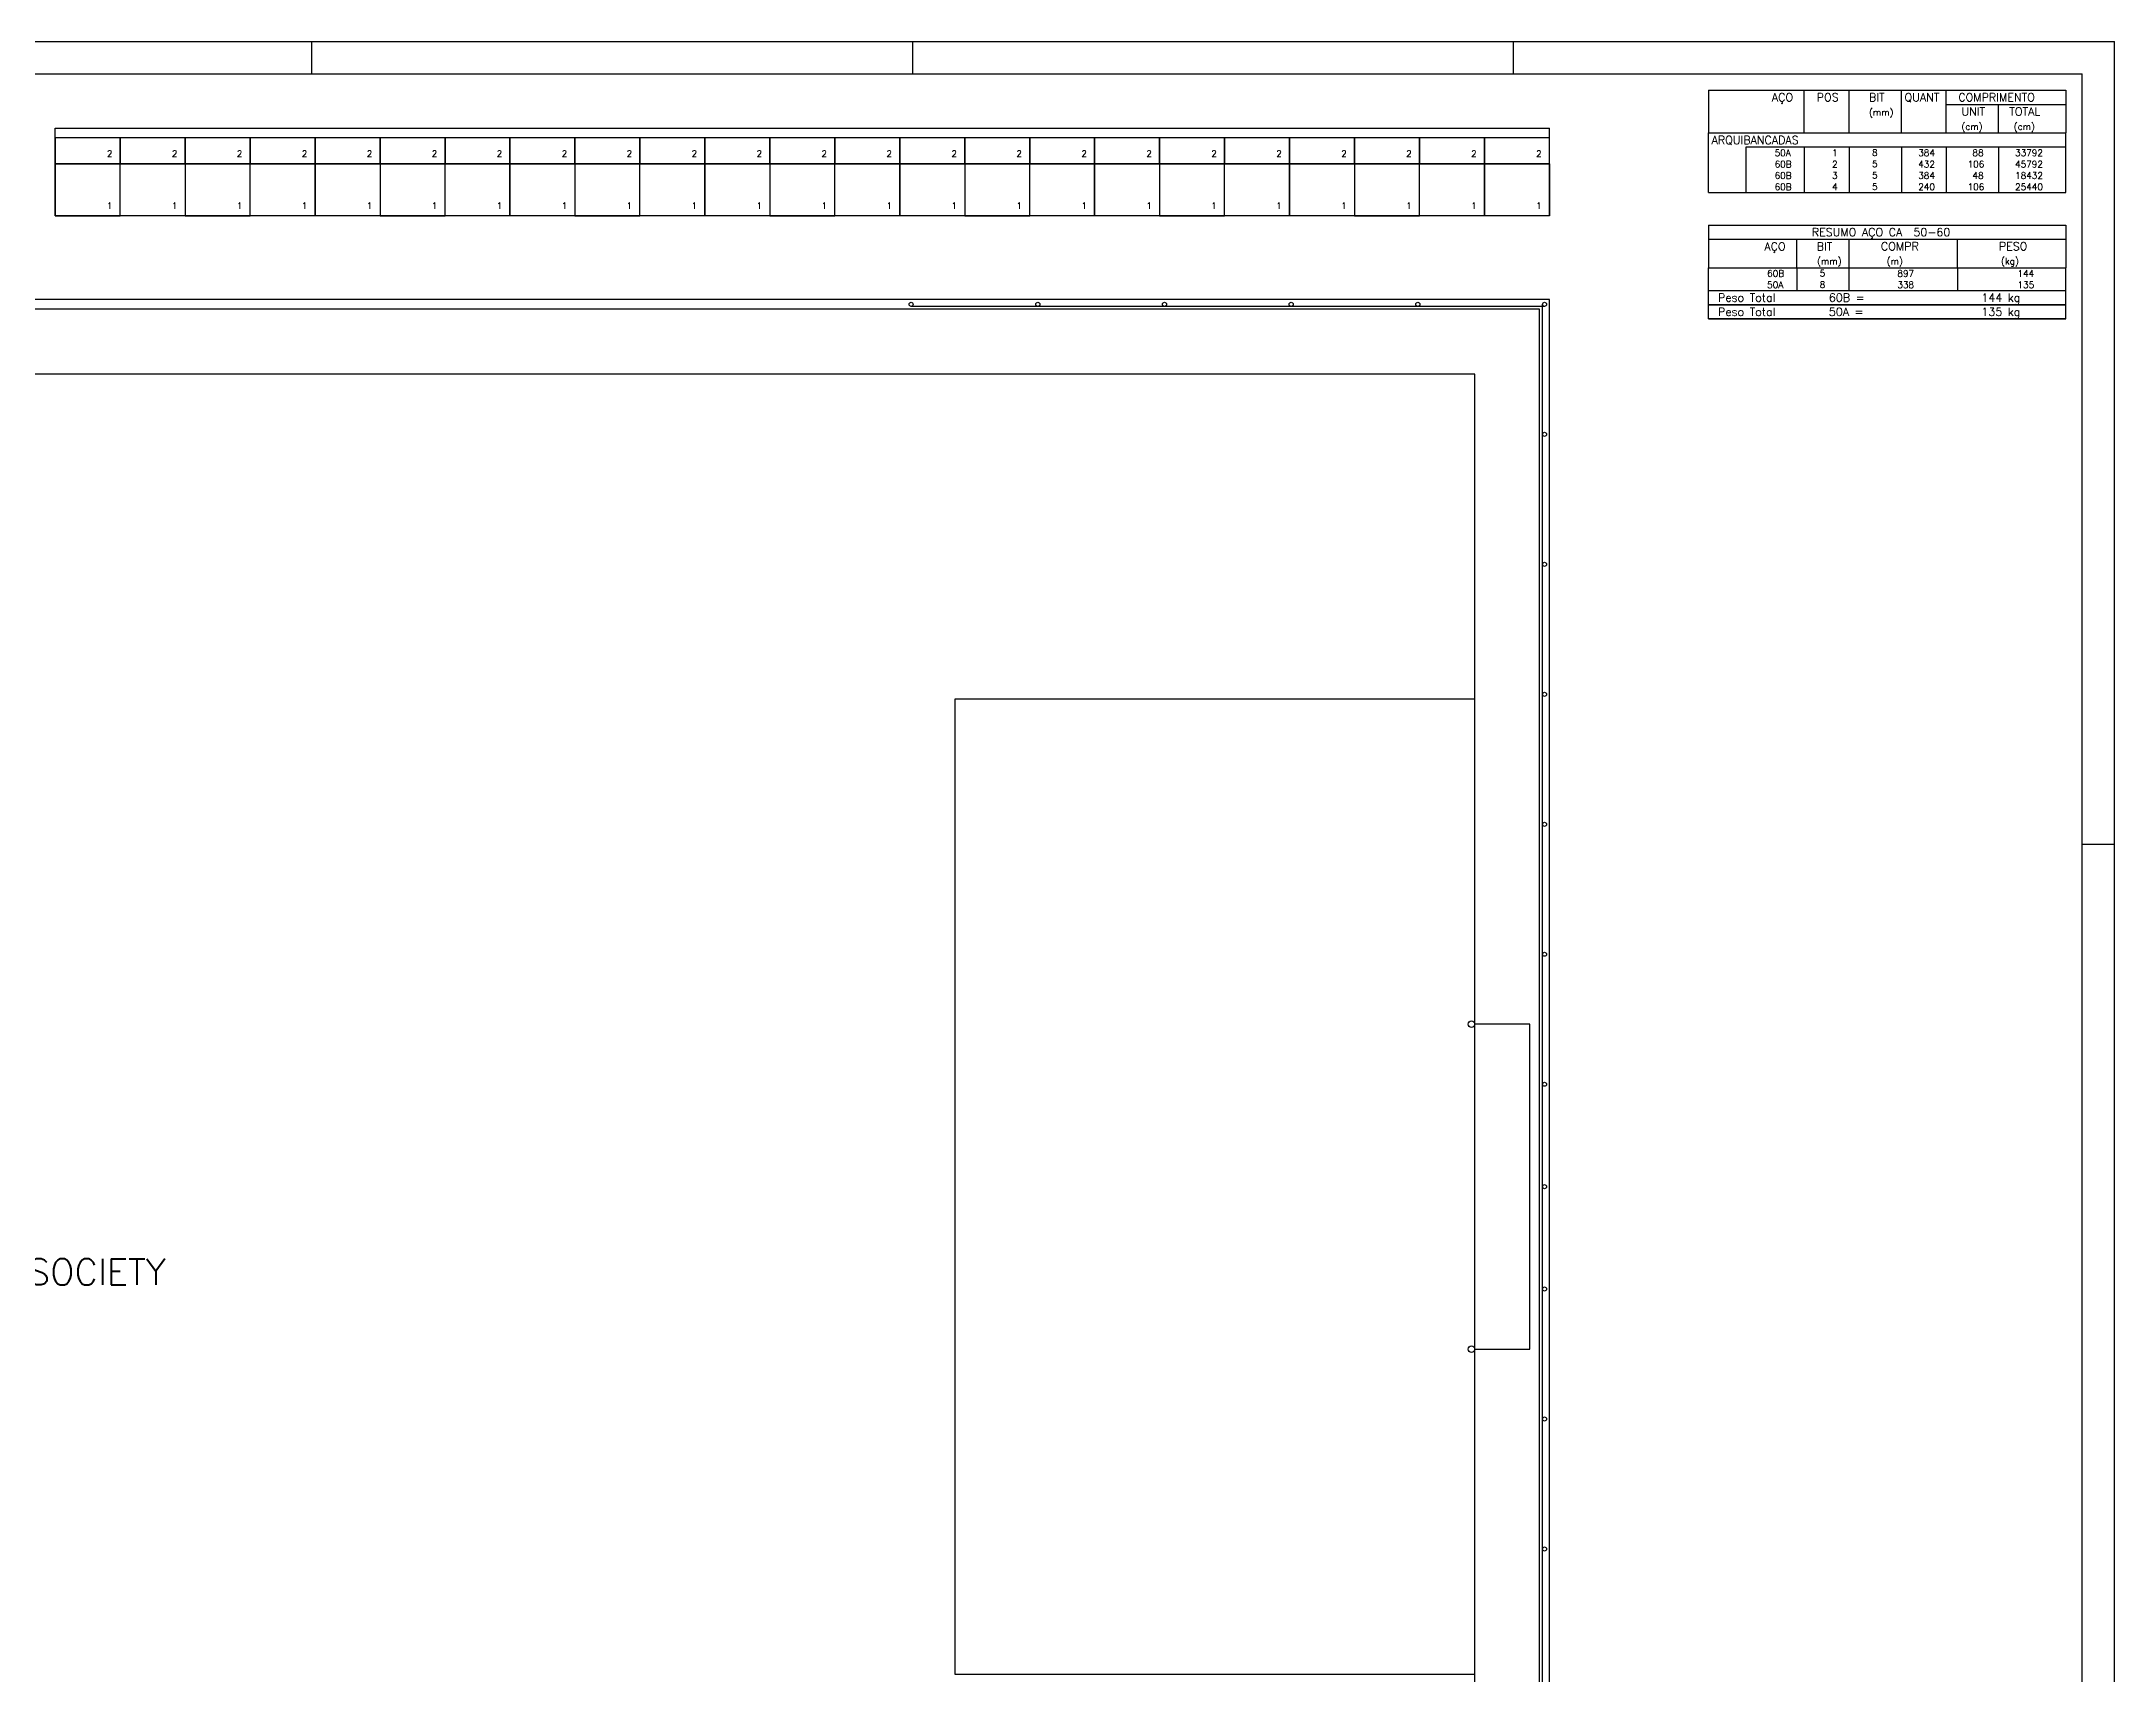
# Model space of a CAD drawing. Extents: x 87 to 216, y 36 to 112.
# Drawn here: x 184.06 to 215.97, y 87.02 to 112.16 of the extents above; entities that cross this region are included whole.
import ezdxf

# ---------------------------------------------------------------- set-up
doc = ezdxf.new("R2010")
doc.units = 0
doc.header["$LTSCALE"] = 0.5
doc.header["$MEASUREMENT"] = 0
for name, color, linetype in [('06', 6, 'CONTINUOUS'), ('1', 2, 'CONTINUOUS'), ('ARQUIB', 3, 'CONTINUOUS'), ('ARQUIT', 8, 'CONTINUOUS'), ('CERCADURA', 7, 'CONTINUOUS')]:
    doc.layers.add(name, color=color, linetype=linetype)
doc.styles.add('ROMANS', font='romans.shx')
doc.styles.get("Standard").update_dxf_attribs({"font": 'romans.shx'})

msp = doc.modelspace()

# ---------------------------------------------------------------- linework, layer by layer
at = {"layer": '06'}
for p in [(157.769, 111.661), (215.469, 70.611)]:
    msp.add_line(p, (215.469, 111.661), dxfattribs=at)
at = {"layer": '1', "linetype": 'Continuous'}
for p, q in [((209.719, 111.411), (209.719, 110.754)), ((209.719, 111.411), (215.219, 111.411)), ((211.194, 110.754), (211.194, 111.411)), ((211.884, 110.754), (211.884, 111.411)), ((212.689, 110.754), (212.689, 111.411)), ((213.379, 110.754), (213.379, 111.411)), ((215.219, 111.411), (215.219, 110.754)), ((213.379, 111.192), (215.219, 111.192)), ((214.184, 110.754), (214.184, 111.192)), ((209.719, 110.754), (215.219, 110.754)), ((209.719, 110.536), (209.719, 110.754)), ((209.719, 110.754), (215.219, 110.754)), ((215.219, 110.536), (215.219, 110.754)), ((209.719, 110.361), (209.719, 110.536)), ((215.219, 110.536), (210.294, 110.536)), ((210.294, 110.536), (210.294, 110.361)), ((211.194, 110.536), (211.194, 110.361)), ((211.884, 110.536), (211.884, 110.361)), ((212.689, 110.536), (212.689, 110.361)), ((213.379, 110.536), (213.379, 110.361)), ((214.184, 110.536), (214.184, 110.361)), ((215.219, 110.361), (215.219, 110.536)), ((209.719, 110.186), (209.719, 110.361)), ((209.719, 110.011), (209.719, 110.186)), ((210.294, 110.361), (210.294, 110.186)), ((210.294, 110.186), (210.294, 110.011)), ((211.194, 110.361), (211.194, 110.186)), ((211.194, 110.186), (211.194, 110.011)), ((211.884, 110.361), (211.884, 110.186)), ((211.884, 110.186), (211.884, 110.011)), ((212.689, 110.361), (212.689, 110.186)), ((212.689, 110.186), (212.689, 110.011)), ((213.379, 110.361), (213.379, 110.186)), ((213.379, 110.186), (213.379, 110.011)), ((214.184, 110.361), (214.184, 110.186)), ((214.184, 110.186), (214.184, 110.011)), ((215.219, 110.186), (215.219, 110.361)), ((215.219, 110.011), (215.219, 110.186)), ((209.719, 109.836), (209.719, 110.011)), ((209.719, 109.836), (215.219, 109.836)), ((210.294, 110.011), (210.294, 109.836)), ((211.194, 110.011), (211.194, 109.836)), ((211.884, 110.011), (211.884, 109.836)), ((212.689, 110.011), (212.689, 109.836)), ((213.379, 110.011), (213.379, 109.836)), ((214.184, 110.011), (214.184, 109.836)), ((215.219, 109.836), (215.219, 110.011)), ((209.719, 109.336), (209.719, 108.679)), ((209.719, 109.336), (215.219, 109.336)), ((215.219, 109.336), (215.219, 108.679)), ((209.719, 109.117), (215.219, 109.117)), ((211.079, 108.679), (211.079, 109.117)), ((211.884, 108.679), (211.884, 109.117)), ((213.551, 108.679), (213.551, 109.117)), ((209.719, 108.679), (215.219, 108.679)), ((209.719, 108.504), (209.719, 108.679)), ((209.719, 108.329), (209.719, 108.504)), ((211.079, 108.679), (211.079, 108.504)), ((211.079, 108.504), (211.079, 108.329)), ((211.884, 108.504), (211.884, 108.679)), ((211.884, 108.329), (211.884, 108.504)), ((213.551, 108.679), (213.551, 108.504)), ((213.551, 108.504), (213.551, 108.329)), ((215.219, 108.504), (215.219, 108.679)), ((215.219, 108.329), (215.219, 108.504)), ((209.719, 108.329), (215.219, 108.329)), ((209.719, 108.111), (209.719, 108.329)), ((209.719, 108.329), (215.219, 108.329)), ((215.219, 108.111), (215.219, 108.329)), ((215.219, 108.111), (209.719, 108.111)), ((209.719, 107.892), (209.719, 108.111)), ((209.719, 108.111), (215.219, 108.111)), ((215.219, 107.892), (209.719, 107.892)), ((209.719, 107.892), (215.219, 107.892)), ((215.219, 107.892), (215.219, 108.111))]:
    msp.add_line(p, q, dxfattribs=at)
at = {"layer": 'ARQUIB'}
for points in [[(184.27, 110.276), (185.27, 110.276), (185.27, 110.676), (184.27, 110.676)], [(185.27, 110.276), (186.27, 110.276), (186.27, 110.676), (185.27, 110.676)], [(186.27, 110.276), (187.27, 110.276), (187.27, 110.676), (186.27, 110.676)], [(187.27, 110.276), (188.27, 110.276), (188.27, 110.676), (187.27, 110.676)], [(188.27, 110.276), (189.27, 110.276), (189.27, 110.676), (188.27, 110.676)], [(189.27, 110.276), (190.27, 110.276), (190.27, 110.676), (189.27, 110.676)], [(190.27, 110.276), (191.27, 110.276), (191.27, 110.676), (190.27, 110.676)], [(191.27, 110.276), (192.27, 110.276), (192.27, 110.676), (191.27, 110.676)], [(192.27, 110.276), (193.27, 110.276), (193.27, 110.676), (192.27, 110.676)], [(193.27, 110.276), (194.27, 110.276), (194.27, 110.676), (193.27, 110.676)], [(194.27, 110.276), (195.27, 110.276), (195.27, 110.676), (194.27, 110.676)], [(195.27, 110.276), (196.27, 110.276), (196.27, 110.676), (195.27, 110.676)], [(196.27, 110.276), (197.27, 110.276), (197.27, 110.676), (196.27, 110.676)], [(197.27, 110.276), (198.27, 110.276), (198.27, 110.676), (197.27, 110.676)], [(198.27, 110.276), (199.27, 110.276), (199.27, 110.676), (198.27, 110.676)], [(199.27, 110.276), (200.27, 110.276), (200.27, 110.676), (199.27, 110.676)], [(200.27, 110.276), (201.27, 110.276), (201.27, 110.676), (200.27, 110.676)], [(201.27, 110.276), (202.27, 110.276), (202.27, 110.676), (201.27, 110.676)], [(202.27, 110.276), (203.27, 110.276), (203.27, 110.676), (202.27, 110.676)], [(203.27, 110.276), (204.27, 110.276), (204.27, 110.676), (203.27, 110.676)], [(204.27, 110.276), (205.27, 110.276), (205.27, 110.676), (204.27, 110.676)], [(205.27, 110.276), (206.27, 110.276), (206.27, 110.676), (205.27, 110.676)], [(206.27, 110.276), (207.27, 110.276), (207.27, 110.676), (206.27, 110.676)], [(184.27, 109.476), (185.27, 109.476), (185.27, 110.276), (184.27, 110.276)], [(186.27, 109.476), (185.27, 109.476), (185.27, 110.276), (186.27, 110.276)], [(186.27, 109.476), (187.27, 109.476), (187.27, 110.276), (186.27, 110.276)], [(188.27, 109.476), (187.27, 109.476), (187.27, 110.276), (188.27, 110.276)], [(189.27, 109.476), (188.27, 109.476), (188.27, 110.276), (189.27, 110.276)], [(189.27, 109.476), (190.27, 109.476), (190.27, 110.276), (189.27, 110.276)], [(191.27, 109.476), (190.27, 109.476), (190.27, 110.276), (191.27, 110.276)], [(192.27, 109.476), (191.27, 109.476), (191.27, 110.276), (192.27, 110.276)], [(192.27, 109.476), (193.27, 109.476), (193.27, 110.276), (192.27, 110.276)], [(194.27, 109.476), (193.27, 109.476), (193.27, 110.276), (194.27, 110.276)], [(195.27, 109.476), (194.27, 109.476), (194.27, 110.276), (195.27, 110.276)], [(195.27, 109.476), (196.27, 109.476), (196.27, 110.276), (195.27, 110.276)], [(197.27, 109.476), (196.27, 109.476), (196.27, 110.276), (197.27, 110.276)], [(198.27, 109.476), (197.27, 109.476), (197.27, 110.276), (198.27, 110.276)], [(198.27, 109.476), (199.27, 109.476), (199.27, 110.276), (198.27, 110.276)], [(200.27, 109.476), (199.27, 109.476), (199.27, 110.276), (200.27, 110.276)], [(201.27, 109.476), (200.27, 109.476), (200.27, 110.276), (201.27, 110.276)], [(201.27, 109.476), (202.27, 109.476), (202.27, 110.276), (201.27, 110.276)], [(203.27, 109.476), (202.27, 109.476), (202.27, 110.276), (203.27, 110.276)], [(204.27, 109.476), (203.27, 109.476), (203.27, 110.276), (204.27, 110.276)], [(204.27, 109.476), (205.27, 109.476), (205.27, 110.276), (204.27, 110.276)], [(206.27, 109.476), (205.27, 109.476), (205.27, 110.276), (206.27, 110.276)], [(207.27, 109.476), (206.27, 109.476), (206.27, 110.276), (207.27, 110.276)]]:
    msp.add_lwpolyline(points, close=True, dxfattribs=at)
at = {"layer": 'ARQUIT'}
for p, q in [((207.27, 109.476), (207.27, 110.826)), ((207.27, 110.676), (184.27, 110.676)), ((207.27, 110.276), (184.27, 110.276)), ((207.27, 108.191), (158.57, 108.191)), ((207.27, 80.891), (207.27, 108.191)), ((207.12, 108.041), (158.72, 108.041)), ((207.195, 108.085), (197.445, 108.085)), ((207.12, 81.041), (207.12, 108.041)), ((207.163, 80.966), (207.163, 108.116)), ((206.12, 102.041), (198.12, 102.041)), ((198.12, 102.041), (198.12, 87.041)), ((198.12, 87.041), (206.12, 87.041))]:
    msp.add_line(p, q, dxfattribs=at)
for points in [[(184.27, 110.826), (207.27, 110.826)], [(207.27, 109.476), (184.27, 109.476), (184.27, 110.826)], [(206.12, 92.041), (206.97, 92.041), (206.97, 97.041), (206.12, 97.041)]]:
    msp.add_lwpolyline(points, dxfattribs=at)
msp.add_lwpolyline([(206.12, 82.041), (206.12, 107.041), (159.72, 107.041), (159.72, 82.041)], close=True, dxfattribs=at)
for centre, radius in [((197.445, 108.116), 0.0312), ((199.395, 108.116), 0.0312), ((201.345, 108.116), 0.0312), ((203.295, 108.116), 0.0312), ((205.245, 108.116), 0.0312), ((207.195, 108.116), 0.0312), ((207.195, 106.116), 0.0312), ((207.195, 104.116), 0.0312), ((207.195, 102.116), 0.0312), ((207.195, 100.116), 0.0312), ((207.195, 98.116), 0.0312), ((206.07, 97.041), 0.05), ((207.195, 96.116), 0.0312), ((207.195, 94.541), 0.0312), ((207.195, 92.966), 0.0312), ((206.07, 92.041), 0.05), ((207.195, 90.966), 0.0312), ((207.195, 88.966), 0.0312)]:
    msp.add_circle(centre, radius, dxfattribs=at)
at = {"layer": 'CERCADURA'}
for p, q in [((156.519, 112.161), (215.969, 112.161)), ((188.219, 111.661), (188.219, 112.161)), ((197.469, 111.661), (197.469, 112.161)), ((206.719, 111.661), (206.719, 112.161)), ((215.969, 70.111), (215.969, 112.161)), ((215.469, 99.811), (215.969, 99.811))]:
    msp.add_line(p, q, dxfattribs=at)

# ---------------------------------------------------------------- texts
at = {"layer": '1', "linetype": 'Continuous'}
for s, height, p in [('AÇO', 0.125, (210.694, 111.239)), ('POS', 0.125, (211.384, 111.239)), ('(mm)', 0.1, (212.189, 111.02)), ('BIT', 0.125, (212.189, 111.239)), ('QUANT', 0.125, (212.737, 111.239)), ('COMPRIMENTO', 0.125, (213.564, 111.239)), ('UNIT', 0.125, (213.612, 111.02)), ('TOTAL', 0.125, (214.349, 111.02)), ('(cm)', 0.1, (213.612, 110.801)), ('(cm)', 0.1, (214.417, 110.801)), ('2', 0.1, (185.065, 110.384)), ('2', 0.1, (186.065, 110.384)), ('2', 0.1, (187.065, 110.384)), ('2', 0.1, (188.065, 110.384)), ('2', 0.1, (189.065, 110.384)), ('2', 0.1, (190.065, 110.384)), ('2', 0.1, (191.065, 110.384)), ('2', 0.1, (192.065, 110.384)), ('2', 0.1, (193.065, 110.384)), ('2', 0.1, (194.065, 110.384)), ('2', 0.1, (195.065, 110.384)), ('2', 0.1, (196.065, 110.384)), ('2', 0.1, (197.065, 110.384)), ('2', 0.1, (198.065, 110.384)), ('2', 0.1, (199.065, 110.384)), ('2', 0.1, (200.065, 110.384)), ('2', 0.1, (201.065, 110.384)), ('2', 0.1, (202.065, 110.384)), ('2', 0.1, (203.065, 110.384)), ('2', 0.1, (204.065, 110.384)), ('2', 0.1, (205.065, 110.384)), ('2', 0.1, (206.065, 110.384)), ('2', 0.1, (207.065, 110.384)), ('ARQUIBANCADAS', 0.125, (209.767, 110.582)), ('     50A', 0.1, (210.364, 110.398)), ('  1', 0.1, (211.484, 110.398)), ('    8  ', 0.1, (211.937, 110.401)), (' 384', 0.1, (212.879, 110.398)), ('    88', 0.1, (213.484, 110.398)), ('  33792', 0.1, (214.301, 110.398)), ('     60B', 0.1, (210.364, 110.223)), ('     60B', 0.1, (210.364, 110.048)), ('  2', 0.1, (211.484, 110.223)), ('  3', 0.1, (211.484, 110.048)), ('    5  ', 0.1, (211.937, 110.226)), ('    5  ', 0.1, (211.937, 110.051)), (' 432', 0.1, (212.879, 110.223)), (' 384', 0.1, (212.879, 110.048)), ('   106', 0.1, (213.484, 110.223)), ('    48', 0.1, (213.484, 110.048)), ('  45792', 0.1, (214.301, 110.223)), ('  18432', 0.1, (214.301, 110.048)), ('     60B', 0.1, (210.364, 109.873)), ('  4', 0.1, (211.484, 109.873)), ('    5  ', 0.1, (211.937, 109.876)), (' 240', 0.1, (212.879, 109.873)), ('   106', 0.1, (213.484, 109.873)), ('  25440', 0.1, (214.301, 109.873)), ('1', 0.1, (185.065, 109.584)), ('1', 0.1, (186.065, 109.584)), ('1', 0.1, (187.065, 109.584)), ('1', 0.1, (188.065, 109.584)), ('1', 0.1, (189.065, 109.584)), ('1', 0.1, (190.065, 109.584)), ('1', 0.1, (191.065, 109.584)), ('1', 0.1, (192.065, 109.584)), ('1', 0.1, (193.065, 109.584)), ('1', 0.1, (194.065, 109.584)), ('1', 0.1, (195.065, 109.584)), ('1', 0.1, (196.065, 109.584)), ('1', 0.1, (197.065, 109.584)), ('1', 0.1, (198.065, 109.584)), ('1', 0.1, (199.065, 109.584)), ('1', 0.1, (200.065, 109.584)), ('1', 0.1, (201.065, 109.584)), ('1', 0.1, (202.065, 109.584)), ('1', 0.1, (203.065, 109.584)), ('1', 0.1, (204.065, 109.584)), ('1', 0.1, (205.065, 109.584)), ('1', 0.1, (206.065, 109.584)), ('1', 0.1, (207.065, 109.584)), ('RESUMO AÇO CA  50-60', 0.125, (211.309, 109.164)), ('AÇO', 0.125, (210.579, 108.945)), ('BIT', 0.125, (211.384, 108.945)), ('(mm)', 0.1, (211.391, 108.731)), ('COMPR', 0.125, (212.373, 108.947)), ('(m)', 0.1, (212.462, 108.731)), ('PESO', 0.125, (214.188, 108.947)), ('(kg)', 0.1, (214.222, 108.731)), ('     60B', 0.1, (210.249, 108.542)), ('    5  ', 0.1, (211.132, 108.545)), ('     897', 0.1, (212.253, 108.542)), ('    144', 0.1, (214.177, 108.542)), ('Peso Total        60B =', 0.125, (209.865, 108.157)), ('     50A', 0.1, (210.249, 108.367)), ('    8  ', 0.1, (211.132, 108.37)), ('     338', 0.1, (212.253, 108.367)), ('    144 kg', 0.125, (213.547, 108.157)), ('    135', 0.1, (214.177, 108.367)), ('Peso Total        50A =', 0.125, (209.865, 107.939)), ('    135 kg', 0.125, (213.547, 107.939))]:
    msp.add_text(s, height=height, dxfattribs=at).set_placement(p)
at = {"layer": 'ARQUIT', "style": 'ROMANS'}
msp.add_text('CAMPO DE FUTEBOL SOCIETY', height=0.4, dxfattribs=at).set_placement((178.207, 93.029))

doc.saveas('drawing.dxf')
